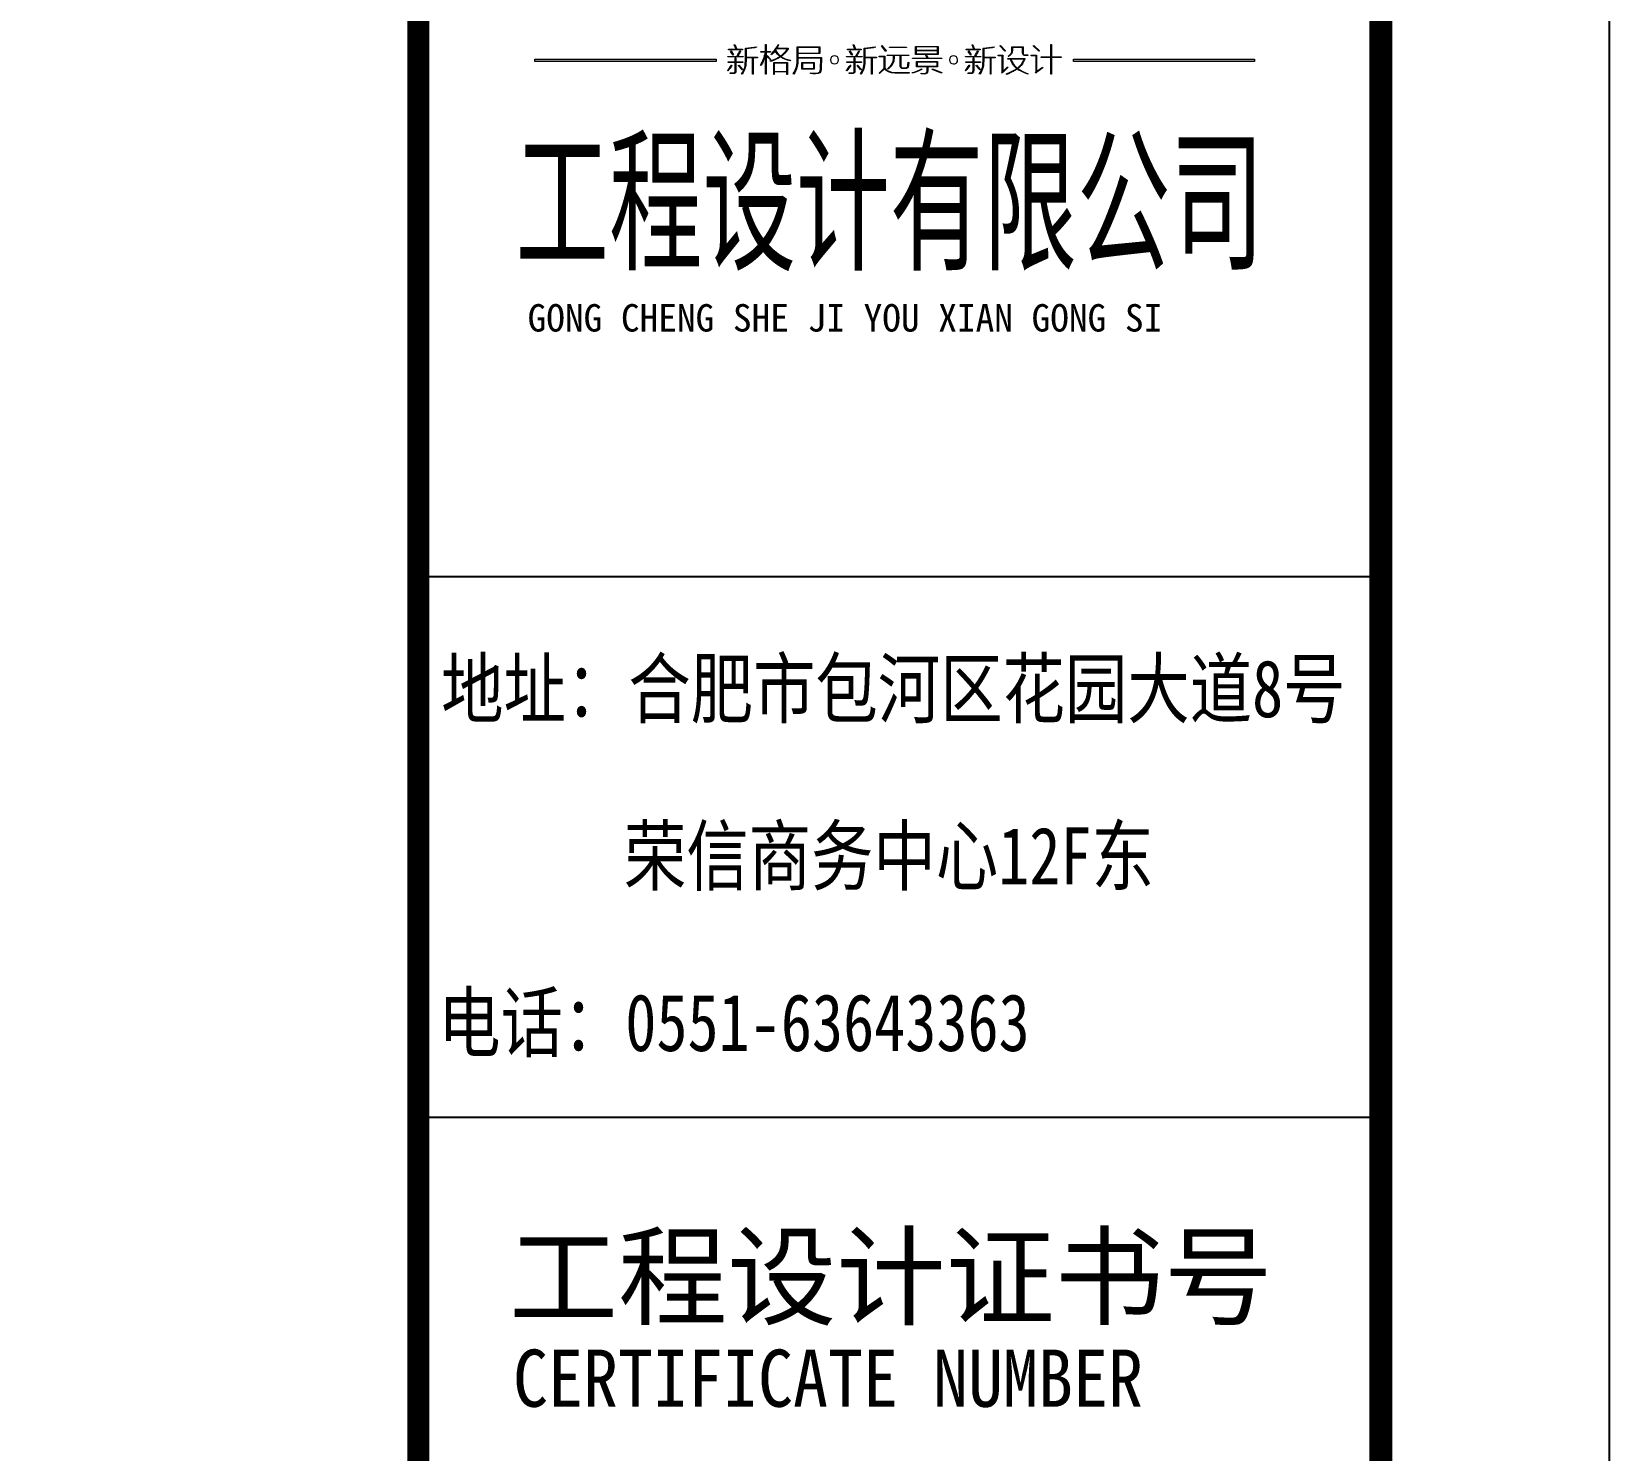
# Model space of a CAD drawing. Extents: x -266287 to 275962, y -324567 to 363765.
# Drawn here: x -162165 to -158715, y 155141 to 158244 of the extents above; entities that cross this region are included whole.
import ezdxf

# ---------------------------------------------------------------- set-up
doc = ezdxf.new("R2010")
doc.units = 0
doc.header["$LTSCALE"] = 1000
doc.layers.get('0').update_dxf_attribs({"linetype": 'CONTINUOUS'})
for name, color, linetype in [('0-TK', 4, 'CONTINUOUS'), ('PUB_TITLE', 4, 'CONTINUOUS'), ('图层 1', 7, 'CONTINUOUS')]:
    doc.layers.add(name, color=color, linetype=linetype)
doc.styles.add('-黑体', font='simhei.ttf', dxfattribs={"width": 0.8})

msp = doc.modelspace()

# ---------------------------------------------------------------- hatches: boundary and pattern name
for points in [[(-161064.7986, 158183.2584), (-160668.60401, 158183.2584), (-160668.60401, 158177.90128), (-161064.7986, 158177.90128)], [(-159887.2908, 158183.2584), (-159491.01008, 158183.2584), (-159491.01008, 158177.90128), (-159887.2908, 158177.90128)]]:
    msp.add_hatch(color=256).paths.add_polyline_path(points)

# ---------------------------------------------------------------- linework, layer by layer
at = {"lineweight": 9}
for p, q in [((-160641.4222, 158203.9462), (-160641.4222, 158205.35008)), ((-160641.4222, 158205.35008), (-160624.88574, 158205.35008)), ((-160611.14843, 158203.9462), (-160641.4222, 158203.9462)), ((-160636.94358, 158200.31162), (-160635.81531, 158201.14706)), ((-160631.61229, 158191.61276), (-160636.94358, 158200.31162)), ((-160635.81531, 158201.14706), (-160630.49264, 158192.45681)), ((-160628.81315, 158214.60877), (-160627.68488, 158215.15999)), ((-160624.88574, 158205.35008), (-160628.81315, 158214.60877)), ((-160627.68488, 158215.15999), (-160623.48187, 158205.35008)), ((-160623.48187, 158205.35008), (-160611.14843, 158205.35008)), ((-160611.14843, 158205.35008), (-160611.14843, 158203.9462)), ((-160443.20002, 158208.44205), (-160489.73465, 158208.44205)), ((-160489.73465, 158208.44205), (-160489.73465, 158196.65982)), ((-160489.73465, 158196.65982), (-160443.20002, 158196.65982)), ((-160443.20002, 158196.65982), (-160443.20002, 158208.44205)), ((-160381.5242, 158203.9462), (-160381.5242, 158205.35008)), ((-160381.5242, 158205.35008), (-160364.98774, 158205.35008)), ((-160351.25042, 158203.9462), (-160381.5242, 158203.9462)), ((-160377.04558, 158200.31162), (-160375.91731, 158201.14706)), ((-160371.71429, 158191.61276), (-160377.04558, 158200.31162)), ((-160375.91731, 158201.14706), (-160370.59463, 158192.45681)), ((-160368.91515, 158214.60877), (-160367.78688, 158215.15999)), ((-160364.98774, 158205.35008), (-160368.91515, 158214.60877)), ((-160367.78688, 158215.15999), (-160363.58386, 158205.35008)), ((-160363.58386, 158205.35008), (-160351.25042, 158205.35008)), ((-160351.25042, 158205.35008), (-160351.25042, 158203.9462)), ((-160307.2221, 158212.36085), (-160306.10245, 158213.19628)), ((-160297.69641, 158200.31162), (-160307.2221, 158212.36085)), ((-160306.10245, 158213.19628), (-160296.56814, 158201.14706)), ((-160296.56814, 158201.14706), (-160297.69641, 158200.31162)), ((-160289.28177, 158209.56171), (-160252.55705, 158209.56171)), ((-160289.28177, 158208.44205), (-160289.28177, 158209.56171)), ((-160252.55705, 158208.44205), (-160289.28177, 158208.44205)), ((-160252.55705, 158209.56171), (-160252.55705, 158208.44205)), ((-160232.36018, 158211.24119), (-160182.73358, 158211.24119)), ((-160232.36018, 158193.30085), (-160232.36018, 158211.24119)), ((-160184.13745, 158209.83731), (-160230.96491, 158209.83731)), ((-160230.96491, 158209.83731), (-160230.96491, 158203.11076)), ((-160230.96491, 158203.11076), (-160184.13745, 158203.11076)), ((-160184.13745, 158201.70689), (-160230.96491, 158201.70689)), ((-160230.96491, 158201.70689), (-160230.96491, 158194.69612)), ((-160230.96491, 158194.69612), (-160184.13745, 158194.69612)), ((-160184.13745, 158203.11076), (-160184.13745, 158209.83731)), ((-160184.13745, 158194.69612), (-160184.13745, 158201.70689)), ((-160182.73358, 158211.24119), (-160182.73358, 158193.30085)), ((-160121.6262, 158203.9462), (-160121.6262, 158205.35008)), ((-160121.6262, 158205.35008), (-160105.08974, 158205.35008)), ((-160091.35242, 158203.9462), (-160121.6262, 158203.9462)), ((-160117.14757, 158200.31162), (-160116.0193, 158201.14706)), ((-160111.81629, 158191.61276), (-160117.14757, 158200.31162)), ((-160116.0193, 158201.14706), (-160110.69663, 158192.45681)), ((-160109.01715, 158214.60877), (-160107.88888, 158215.15999)), ((-160105.08974, 158205.35008), (-160109.01715, 158214.60877)), ((-160107.88888, 158215.15999), (-160103.68586, 158205.35008)), ((-160103.68586, 158205.35008), (-160091.35242, 158205.35008)), ((-160091.35242, 158205.35008), (-160091.35242, 158203.9462)), ((-160047.89254, 158212.36085), (-160047.04849, 158213.19628)), ((-160037.23858, 158200.58723), (-160047.89254, 158212.36085)), ((-160047.04849, 158213.19628), (-160036.11031, 158201.43128)), ((-160036.11031, 158201.43128), (-160037.23858, 158200.58723)), ((-159974.98571, 158212.36085), (-159974.15027, 158213.19628)), ((-159962.93649, 158200.58723), (-159974.98571, 158212.36085)), ((-159974.15027, 158213.19628), (-159961.80822, 158201.43128)), ((-159961.80822, 158201.43128), (-159962.93649, 158200.58723)), ((-159936.5815, 158215.15999), (-159935.17763, 158215.15999)), ((-159936.5815, 158187.96957), (-159936.5815, 158215.15999)), ((-159935.17763, 158215.15999), (-159935.17763, 158187.96957)), ((-160630.49264, 158192.45681), (-160631.61229, 158191.61276)), ((-160620.11429, 158169.46079), (-160618.99463, 158170.30484)), ((-160611.70825, 158159.65088), (-160620.11429, 158169.46079)), ((-160618.99463, 158170.30484), (-160610.86421, 158160.77054)), ((-160610.86421, 158160.77054), (-160611.70825, 158159.65088)), ((-160558.15424, 158189.93327), (-160557.03459, 158191.05293)), ((-160550.02382, 158181.79424), (-160558.15424, 158189.93327)), ((-160557.03459, 158191.05293), (-160549.17977, 158182.63828)), ((-160549.17977, 158182.63828), (-160550.02382, 158181.79424)), ((-160542.72883, 158175.62751), (-160512.73066, 158175.62751)), ((-160542.72883, 158149.84098), (-160542.72883, 158175.62751)), ((-160541.33357, 158174.23225), (-160541.33357, 158156.56752)), ((-160514.13454, 158174.23225), (-160541.33357, 158174.23225)), ((-160514.13454, 158156.56752), (-160514.13454, 158174.23225)), ((-160512.73066, 158175.62751), (-160512.73066, 158149.84098)), ((-160481.0444, 158176.19596), (-160453.85398, 158176.19596)), ((-160481.0444, 158161.61459), (-160481.0444, 158176.19596)), ((-160453.85398, 158161.61459), (-160481.0444, 158161.61459)), ((-160454.97364, 158174.79208), (-160479.64052, 158174.79208)), ((-160479.64052, 158174.79208), (-160479.64052, 158163.01847)), ((-160479.64052, 158163.01847), (-160454.97364, 158163.01847)), ((-160454.97364, 158163.01847), (-160454.97364, 158174.79208)), ((-160453.85398, 158176.19596), (-160453.85398, 158161.61459)), ((-160370.59463, 158192.45681), (-160371.71429, 158191.61276)), ((-160360.21628, 158169.46079), (-160359.09663, 158170.30484)), ((-160351.81025, 158159.65088), (-160360.21628, 158169.46079)), ((-160359.09663, 158170.30484), (-160350.9662, 158160.77054)), ((-160350.9662, 158160.77054), (-160351.81025, 158159.65088)), ((-160239.09534, 158184.32638), (-160239.09534, 158185.72164)), ((-160239.09534, 158185.72164), (-160206.84925, 158185.72164)), ((-160175.16298, 158184.32638), (-160239.09534, 158184.32638)), ((-160182.73358, 158193.30085), (-160232.36018, 158193.30085)), ((-160185.25711, 158176.75578), (-160229.27682, 158176.75578)), ((-160229.27682, 158176.75578), (-160229.27682, 158167.78131)), ((-160229.27682, 158167.78131), (-160185.25711, 158167.78131)), ((-160209.657, 158191.61276), (-160208.52873, 158192.17259)), ((-160206.84925, 158185.72164), (-160209.657, 158191.61276)), ((-160208.52873, 158192.17259), (-160205.16976, 158185.72164)), ((-160205.16976, 158185.72164), (-160175.16298, 158185.72164)), ((-160195.91107, 158160.77054), (-160195.35124, 158161.89881)), ((-160175.73142, 158152.92434), (-160195.91107, 158160.77054)), ((-160195.35124, 158161.89881), (-160175.16298, 158154.04399)), ((-160185.25711, 158167.78131), (-160185.25711, 158176.75578)), ((-160175.16298, 158185.72164), (-160175.16298, 158184.32638)), ((-160110.69663, 158192.45681), (-160111.81629, 158191.61276)), ((-160100.31828, 158169.46079), (-160099.19862, 158170.30484)), ((-160091.91225, 158159.65088), (-160100.31828, 158169.46079)), ((-160099.19862, 158170.30484), (-160091.0682, 158160.77054)), ((-160091.0682, 158160.77054), (-160091.91225, 158159.65088)), ((-159958.16503, 158186.56569), (-159958.16503, 158187.96957)), ((-159958.16503, 158187.96957), (-159936.5815, 158187.96957)), ((-159936.5815, 158186.56569), (-159958.16503, 158186.56569)), ((-159936.5815, 158150.11658), (-159936.5815, 158186.56569)), ((-159935.17763, 158187.96957), (-159914.42954, 158187.96957)), ((-159914.42954, 158186.56569), (-159935.17763, 158186.56569)), ((-159935.17763, 158186.56569), (-159935.17763, 158150.11658)), ((-159914.42954, 158187.96957), (-159914.42954, 158186.56569)), ((-160541.33357, 158149.84098), (-160542.72883, 158149.84098)), ((-160541.33357, 158156.56752), (-160514.13454, 158156.56752)), ((-160514.13454, 158155.43926), (-160541.33357, 158155.43926)), ((-160541.33357, 158155.43926), (-160541.33357, 158149.84098)), ((-160514.13454, 158149.84098), (-160514.13454, 158155.43926)), ((-160512.73066, 158149.84098), (-160514.13454, 158149.84098)), ((-160175.16298, 158154.04399), (-160175.73142, 158152.92434)), ((-159935.17763, 158150.11658), (-159936.5815, 158150.11658))]:
    msp.add_line(p, q, dxfattribs=at)
at = {"lineweight": 0}
for p, q in [((-161064.7986, 158183.2584), (-160668.60401, 158183.2584)), ((-160668.60401, 158177.90128), (-161064.7986, 158177.90128)), ((-160668.60401, 158183.2584), (-160668.60401, 158177.90128)), ((-159887.2908, 158183.2584), (-159491.01008, 158183.2584)), ((-159887.2908, 158177.90128), (-159887.2908, 158183.2584)), ((-159491.01008, 158177.90128), (-159887.2908, 158177.90128))]:
    msp.add_line(p, q, dxfattribs=at)
at = {"lineweight": 9}
for points in [[(-160623.19765, 158189.37345), (-160622.63782, 158190.4931), (-160621.51816, 158192.45681), (-160619.83868, 158195.26456)], [(-160615.35144, 158200.58723), (-160616.29023, 158198.70965), (-160618.25394, 158195.16121), (-160621.24256, 158189.93327)], [(-160619.83868, 158195.26456), (-160618.1592, 158198.24457), (-160617.03093, 158200.20827), (-160616.4711, 158201.14706)], [(-160616.4711, 158201.14706), (-160616.4711, 158201.14706), (-160615.35144, 158200.58723), (-160615.35144, 158200.58723)], [(-160604.41326, 158207.598), (-160595.81775, 158207.96835), (-160587.87681, 158208.89852), (-160580.58182, 158210.39714)], [(-160604.41326, 158186.00587), (-160604.41326, 158186.00587), (-160604.41326, 158207.598), (-160604.41326, 158207.598)], [(-160580.30621, 158209.27749), (-160586.10258, 158207.77887), (-160593.67318, 158206.84008), (-160603.018, 158206.47835)], [(-160603.018, 158206.47835), (-160603.018, 158206.47835), (-160603.018, 158187.40974), (-160603.018, 158187.40974)], [(-160580.58182, 158210.39714), (-160580.58182, 158210.39714), (-160580.30621, 158209.27749), (-160580.30621, 158209.27749)], [(-160571.89156, 158169.74501), (-160566.66363, 158178.71088), (-160562.91709, 158188.25379), (-160560.67778, 158198.34792)], [(-160570.77191, 158199.74318), (-160570.77191, 158199.74318), (-160560.39356, 158199.74318), (-160560.39356, 158199.74318)], [(-160570.77191, 158198.34792), (-160570.77191, 158198.34792), (-160570.77191, 158199.74318), (-160570.77191, 158199.74318)], [(-160560.67778, 158198.34792), (-160560.67778, 158198.34792), (-160570.77191, 158198.34792), (-160570.77191, 158198.34792)], [(-160560.39356, 158199.74318), (-160560.39356, 158199.74318), (-160560.39356, 158215.15999), (-160560.39356, 158215.15999)], [(-160560.39356, 158215.15999), (-160560.39356, 158215.15999), (-160558.98968, 158215.15999), (-160558.98968, 158215.15999)], [(-160558.98968, 158215.15999), (-160558.98968, 158215.15999), (-160558.98968, 158199.74318), (-160558.98968, 158199.74318)], [(-160558.98968, 158199.74318), (-160558.98968, 158199.74318), (-160549.46399, 158199.74318), (-160549.46399, 158199.74318)], [(-160549.46399, 158198.34792), (-160549.46399, 158198.34792), (-160558.98968, 158198.34792), (-160558.98968, 158198.34792)], [(-160558.98968, 158198.34792), (-160558.98968, 158198.34792), (-160558.98968, 158150.11658), (-160558.98968, 158150.11658)], [(-160549.46399, 158199.74318), (-160549.46399, 158199.74318), (-160549.46399, 158198.34792), (-160549.46399, 158198.34792)], [(-160548.33572, 158193.85207), (-160541.60917, 158200.58723), (-160536.56211, 158207.68413), (-160533.20314, 158215.15999)], [(-160539.64547, 158201.43128), (-160542.08287, 158198.24457), (-160544.60641, 158195.35069), (-160547.21607, 158192.73241)], [(-160528.7159, 158189.08923), (-160532.6347, 158191.88837), (-160536.2865, 158196.00525), (-160539.64547, 158201.43128)], [(-160537.68177, 158204.23042), (-160538.24159, 158203.67059), (-160538.62055, 158203.2055), (-160538.81003, 158202.82654)], [(-160538.81003, 158202.82654), (-160535.82141, 158197.59), (-160532.07487, 158193.30085), (-160527.58764, 158189.93327)], [(-160536.84633, 158205.6343), (-160537.03581, 158205.44482), (-160537.31142, 158204.97973), (-160537.68177, 158204.23042)], [(-160513.01488, 158205.6343), (-160513.01488, 158205.6343), (-160536.84633, 158205.6343), (-160536.84633, 158205.6343)], [(-160532.07487, 158214.60877), (-160533.01366, 158211.9905), (-160534.3228, 158209.45835), (-160536.00228, 158207.02956)], [(-160536.00228, 158207.02956), (-160536.00228, 158207.02956), (-160511.32678, 158207.02956), (-160511.32678, 158207.02956)], [(-160533.20314, 158215.15999), (-160533.20314, 158215.15999), (-160532.07487, 158214.60877), (-160532.07487, 158214.60877)], [(-160527.58764, 158189.93327), (-160522.17022, 158193.85207), (-160517.31264, 158199.08862), (-160513.01488, 158205.6343)], [(-160511.32678, 158205.6343), (-160515.44367, 158198.52879), (-160520.49074, 158193.01663), (-160526.46798, 158189.08923)], [(-160511.32678, 158207.02956), (-160511.32678, 158207.02956), (-160511.32678, 158205.6343), (-160511.32678, 158205.6343)], [(-160491.13853, 158209.83731), (-160491.13853, 158209.83731), (-160441.79614, 158209.83731), (-160441.79614, 158209.83731)], [(-160491.13853, 158190.21749), (-160491.13853, 158190.21749), (-160491.13853, 158209.83731), (-160491.13853, 158209.83731)], [(-160441.79614, 158195.26456), (-160441.79614, 158195.26456), (-160489.73465, 158195.26456), (-160489.73465, 158195.26456)], [(-160489.73465, 158195.26456), (-160489.73465, 158195.26456), (-160489.73465, 158190.21749), (-160489.73465, 158190.21749)], [(-160441.79614, 158209.83731), (-160441.79614, 158209.83731), (-160441.79614, 158195.26456), (-160441.79614, 158195.26456)], [(-160363.29964, 158189.37345), (-160362.73982, 158190.4931), (-160361.62016, 158192.45681), (-160359.94068, 158195.26456)], [(-160355.45344, 158200.58723), (-160356.39223, 158198.70965), (-160358.35593, 158195.16121), (-160361.34455, 158189.93327)], [(-160359.94068, 158195.26456), (-160358.26119, 158198.24457), (-160357.13292, 158200.20827), (-160356.5731, 158201.14706)], [(-160356.5731, 158201.14706), (-160356.5731, 158201.14706), (-160355.45344, 158200.58723), (-160355.45344, 158200.58723)], [(-160344.51526, 158207.598), (-160335.91975, 158207.96835), (-160327.9788, 158208.89852), (-160320.68381, 158210.39714)], [(-160344.51526, 158186.00587), (-160344.51526, 158186.00587), (-160344.51526, 158207.598), (-160344.51526, 158207.598)], [(-160320.40821, 158209.27749), (-160326.20458, 158207.77887), (-160333.77518, 158206.84008), (-160343.12, 158206.47835)], [(-160343.12, 158206.47835), (-160343.12, 158206.47835), (-160343.12, 158187.40974), (-160343.12, 158187.40974)], [(-160320.68381, 158210.39714), (-160320.68381, 158210.39714), (-160320.40821, 158209.27749), (-160320.40821, 158209.27749)], [(-160103.40164, 158189.37345), (-160102.84181, 158190.4931), (-160101.72216, 158192.45681), (-160100.04267, 158195.26456)], [(-160095.55544, 158200.58723), (-160096.49422, 158198.70965), (-160098.45793, 158195.16121), (-160101.44655, 158189.93327)], [(-160100.04267, 158195.26456), (-160098.36319, 158198.24457), (-160097.23492, 158200.20827), (-160096.67509, 158201.14706)], [(-160096.67509, 158201.14706), (-160096.67509, 158201.14706), (-160095.55544, 158200.58723), (-160095.55544, 158200.58723)], [(-160084.61726, 158207.598), (-160076.02174, 158207.96835), (-160068.0808, 158208.89852), (-160060.78581, 158210.39714)], [(-160084.61726, 158186.00587), (-160084.61726, 158186.00587), (-160084.61726, 158207.598), (-160084.61726, 158207.598)], [(-160060.5102, 158209.27749), (-160066.30658, 158207.77887), (-160073.87717, 158206.84008), (-160083.22199, 158206.47835)], [(-160083.22199, 158206.47835), (-160083.22199, 158206.47835), (-160083.22199, 158187.40974), (-160083.22199, 158187.40974)], [(-160060.78581, 158210.39714), (-160060.78581, 158210.39714), (-160060.5102, 158209.27749), (-160060.5102, 158209.27749)], [(-160030.22781, 158189.93327), (-160024.24196, 158193.30085), (-160021.44282, 158197.59), (-160021.81317, 158202.82654)], [(-160020.40929, 158202.82654), (-160020.22842, 158197.03878), (-160023.21704, 158192.35345), (-160029.38376, 158188.80501)], [(-160021.81317, 158210.39714), (-160021.81317, 158210.39714), (-159997.13767, 158210.39714), (-159997.13767, 158210.39714)], [(-160021.81317, 158202.82654), (-160021.81317, 158202.82654), (-160021.81317, 158210.39714), (-160021.81317, 158210.39714)], [(-159998.54155, 158208.99326), (-159998.54155, 158208.99326), (-160020.40929, 158208.99326), (-160020.40929, 158208.99326)], [(-160020.40929, 158208.99326), (-160020.40929, 158208.99326), (-160020.40929, 158202.82654), (-160020.40929, 158202.82654)], [(-159991.815, 158191.33715), (-159996.49172, 158191.14767), (-159998.73103, 158193.01663), (-159998.54155, 158196.93543)], [(-159998.54155, 158196.93543), (-159998.54155, 158196.93543), (-159998.54155, 158208.99326), (-159998.54155, 158208.99326)], [(-159997.13767, 158196.93543), (-159997.51663, 158193.94681), (-159995.74241, 158192.54293), (-159991.815, 158192.73241)], [(-159997.13767, 158210.39714), (-159997.13767, 158210.39714), (-159997.13767, 158196.93543), (-159997.13767, 158196.93543)], [(-160643.94574, 158158.53123), (-160640.96573, 158161.51985), (-160637.96849, 158165.44726), (-160634.97987, 158170.30484)], [(-160643.1103, 158189.37345), (-160643.1103, 158189.37345), (-160623.19765, 158189.37345), (-160623.19765, 158189.37345)], [(-160643.1103, 158188.25379), (-160643.1103, 158188.25379), (-160643.1103, 158189.37345), (-160643.1103, 158189.37345)], [(-160609.46033, 158188.25379), (-160609.46033, 158188.25379), (-160643.1103, 158188.25379), (-160643.1103, 158188.25379)], [(-160633.86022, 158169.74501), (-160636.65936, 158165.0683), (-160639.64798, 158161.05476), (-160642.82608, 158157.68718)], [(-160642.55047, 158177.04), (-160642.55047, 158177.04), (-160626.56523, 158177.04), (-160626.56523, 158177.04)], [(-160642.55047, 158175.62751), (-160642.55047, 158175.62751), (-160642.55047, 158177.04), (-160642.55047, 158177.04)], [(-160626.56523, 158175.62751), (-160626.56523, 158175.62751), (-160642.55047, 158175.62751), (-160642.55047, 158175.62751)], [(-160634.97987, 158170.30484), (-160634.97987, 158170.30484), (-160633.86022, 158169.74501), (-160633.86022, 158169.74501)], [(-160626.56523, 158177.04), (-160626.56523, 158177.04), (-160626.56523, 158186.00587), (-160626.56523, 158186.00587)], [(-160626.56523, 158186.00587), (-160626.56523, 158186.00587), (-160625.16135, 158186.00587), (-160625.16135, 158186.00587)], [(-160626.56523, 158158.81545), (-160626.56523, 158158.81545), (-160626.56523, 158175.62751), (-160626.56523, 158175.62751)], [(-160625.16135, 158186.00587), (-160625.16135, 158186.00587), (-160625.16135, 158177.04), (-160625.16135, 158177.04)], [(-160625.16135, 158177.04), (-160625.16135, 158177.04), (-160610.30438, 158177.04), (-160610.30438, 158177.04)], [(-160610.30438, 158175.62751), (-160610.30438, 158175.62751), (-160625.16135, 158175.62751), (-160625.16135, 158175.62751)], [(-160625.16135, 158175.62751), (-160625.16135, 158175.62751), (-160625.16135, 158158.81545), (-160625.16135, 158158.81545)], [(-160621.24256, 158189.93327), (-160621.42342, 158189.74379), (-160621.51816, 158189.55431), (-160621.51816, 158189.37345)], [(-160621.51816, 158189.37345), (-160621.51816, 158189.37345), (-160609.46033, 158189.37345), (-160609.46033, 158189.37345)], [(-160612.82791, 158150.96063), (-160609.27946, 158156.0077), (-160607.04015, 158160.77054), (-160606.10136, 158165.25778)], [(-160604.69748, 158165.25778), (-160605.63627, 158160.77054), (-160607.97033, 158155.81822), (-160611.70825, 158150.39219)], [(-160610.30438, 158177.04), (-160610.30438, 158177.04), (-160610.30438, 158175.62751), (-160610.30438, 158175.62751)], [(-160609.46033, 158189.37345), (-160609.46033, 158189.37345), (-160609.46033, 158188.25379), (-160609.46033, 158188.25379)], [(-160606.10136, 158165.25778), (-160604.98171, 158169.55553), (-160604.41326, 158176.47156), (-160604.41326, 158186.00587)], [(-160603.018, 158186.00587), (-160603.018, 158176.66104), (-160603.57783, 158169.74501), (-160604.69748, 158165.25778)], [(-160603.018, 158187.40974), (-160603.018, 158187.40974), (-160578.05828, 158187.40974), (-160578.05828, 158187.40974)], [(-160588.71224, 158186.00587), (-160588.71224, 158186.00587), (-160603.018, 158186.00587), (-160603.018, 158186.00587)], [(-160588.71224, 158150.39219), (-160588.71224, 158150.39219), (-160588.71224, 158186.00587), (-160588.71224, 158186.00587)], [(-160578.05828, 158186.00587), (-160578.05828, 158186.00587), (-160587.31698, 158186.00587), (-160587.31698, 158186.00587)], [(-160587.31698, 158186.00587), (-160587.31698, 158186.00587), (-160587.31698, 158150.39219), (-160587.31698, 158150.39219)], [(-160578.05828, 158187.40974), (-160578.05828, 158187.40974), (-160578.05828, 158186.00587), (-160578.05828, 158186.00587)], [(-160570.77191, 158168.90958), (-160570.77191, 158168.90958), (-160571.89156, 158169.74501), (-160571.89156, 158169.74501)], [(-160560.39356, 158193.57646), (-160562.64148, 158184.79147), (-160566.09519, 158176.5663), (-160570.77191, 158168.90958)], [(-160560.39356, 158150.11658), (-160560.39356, 158150.11658), (-160560.39356, 158193.57646), (-160560.39356, 158193.57646)], [(-160550.29943, 158179.83914), (-160541.14409, 158182.4488), (-160533.94384, 158185.53216), (-160528.7159, 158189.08923)], [(-160549.7396, 158178.43527), (-160549.7396, 158178.43527), (-160550.29943, 158179.83914), (-160550.29943, 158179.83914)], [(-160527.58764, 158188.25379), (-160533.38401, 158184.50725), (-160540.76513, 158181.24302), (-160549.7396, 158178.43527)], [(-160547.21607, 158192.73241), (-160547.21607, 158192.73241), (-160548.33572, 158193.85207), (-160548.33572, 158193.85207)], [(-160506.56394, 158179.55492), (-160514.97859, 158181.42389), (-160521.98074, 158184.32638), (-160527.58764, 158188.25379)], [(-160526.46798, 158189.08923), (-160521.05057, 158185.34268), (-160514.32402, 158182.63828), (-160506.27972, 158180.9588)], [(-160506.27972, 158180.9588), (-160506.27972, 158180.9588), (-160506.56394, 158179.55492), (-160506.56394, 158179.55492)], [(-160500.38861, 158150.96063), (-160496.46981, 158156.38666), (-160493.94628, 158161.61459), (-160492.82662, 158166.66165)], [(-160489.73465, 158185.17043), (-160489.3643, 158170.2101), (-160492.44766, 158158.62597), (-160498.99334, 158150.39219)], [(-160492.82662, 158166.66165), (-160491.69835, 158171.32976), (-160491.13853, 158179.17596), (-160491.13853, 158190.21749)], [(-160489.73465, 158190.21749), (-160489.73465, 158190.21749), (-160489.73465, 158186.56569), (-160489.73465, 158186.56569)], [(-160489.73465, 158186.56569), (-160489.73465, 158186.56569), (-160438.42856, 158186.56569), (-160438.42856, 158186.56569)], [(-160439.83244, 158185.17043), (-160439.83244, 158185.17043), (-160489.73465, 158185.17043), (-160489.73465, 158185.17043)], [(-160438.98839, 158162.17442), (-160438.61804, 158154.3196), (-160442.73493, 158150.68502), (-160451.33045, 158151.23624)], [(-160451.33045, 158152.64012), (-160443.66511, 158152.08029), (-160440.02192, 158155.267), (-160440.39227, 158162.17442)], [(-160440.39227, 158162.17442), (-160440.39227, 158162.17442), (-160439.83244, 158185.17043), (-160439.83244, 158185.17043)], [(-160438.42856, 158186.56569), (-160438.42856, 158186.56569), (-160438.98839, 158162.17442), (-160438.98839, 158162.17442)], [(-160384.04773, 158158.53123), (-160381.06772, 158161.51985), (-160378.07049, 158165.44726), (-160375.08187, 158170.30484)], [(-160383.2123, 158189.37345), (-160383.2123, 158189.37345), (-160363.29964, 158189.37345), (-160363.29964, 158189.37345)], [(-160383.2123, 158188.25379), (-160383.2123, 158188.25379), (-160383.2123, 158189.37345), (-160383.2123, 158189.37345)], [(-160349.56233, 158188.25379), (-160349.56233, 158188.25379), (-160383.2123, 158188.25379), (-160383.2123, 158188.25379)], [(-160373.96221, 158169.74501), (-160376.76135, 158165.0683), (-160379.74998, 158161.05476), (-160382.92808, 158157.68718)], [(-160382.65247, 158177.04), (-160382.65247, 158177.04), (-160366.66723, 158177.04), (-160366.66723, 158177.04)], [(-160382.65247, 158175.62751), (-160382.65247, 158175.62751), (-160382.65247, 158177.04), (-160382.65247, 158177.04)], [(-160366.66723, 158175.62751), (-160366.66723, 158175.62751), (-160382.65247, 158175.62751), (-160382.65247, 158175.62751)], [(-160375.08187, 158170.30484), (-160375.08187, 158170.30484), (-160373.96221, 158169.74501), (-160373.96221, 158169.74501)], [(-160366.66723, 158177.04), (-160366.66723, 158177.04), (-160366.66723, 158186.00587), (-160366.66723, 158186.00587)], [(-160366.66723, 158186.00587), (-160366.66723, 158186.00587), (-160365.26335, 158186.00587), (-160365.26335, 158186.00587)], [(-160366.66723, 158158.81545), (-160366.66723, 158158.81545), (-160366.66723, 158175.62751), (-160366.66723, 158175.62751)], [(-160365.26335, 158186.00587), (-160365.26335, 158186.00587), (-160365.26335, 158177.04), (-160365.26335, 158177.04)], [(-160365.26335, 158177.04), (-160365.26335, 158177.04), (-160350.40637, 158177.04), (-160350.40637, 158177.04)], [(-160350.40637, 158175.62751), (-160350.40637, 158175.62751), (-160365.26335, 158175.62751), (-160365.26335, 158175.62751)], [(-160365.26335, 158175.62751), (-160365.26335, 158175.62751), (-160365.26335, 158158.81545), (-160365.26335, 158158.81545)], [(-160361.34455, 158189.93327), (-160361.52542, 158189.74379), (-160361.62016, 158189.55431), (-160361.62016, 158189.37345)], [(-160361.62016, 158189.37345), (-160361.62016, 158189.37345), (-160349.56233, 158189.37345), (-160349.56233, 158189.37345)], [(-160352.92991, 158150.96063), (-160349.38146, 158156.0077), (-160347.14215, 158160.77054), (-160346.20336, 158165.25778)], [(-160344.79948, 158165.25778), (-160345.73827, 158160.77054), (-160348.07232, 158155.81822), (-160351.81025, 158150.39219)], [(-160350.40637, 158177.04), (-160350.40637, 158177.04), (-160350.40637, 158175.62751), (-160350.40637, 158175.62751)], [(-160349.56233, 158189.37345), (-160349.56233, 158189.37345), (-160349.56233, 158188.25379), (-160349.56233, 158188.25379)], [(-160346.20336, 158165.25778), (-160345.0837, 158169.55553), (-160344.51526, 158176.47156), (-160344.51526, 158186.00587)], [(-160343.12, 158186.00587), (-160343.12, 158176.66104), (-160343.67983, 158169.74501), (-160344.79948, 158165.25778)], [(-160343.12, 158187.40974), (-160343.12, 158187.40974), (-160318.16028, 158187.40974), (-160318.16028, 158187.40974)], [(-160328.81424, 158186.00587), (-160328.81424, 158186.00587), (-160343.12, 158186.00587), (-160343.12, 158186.00587)], [(-160328.81424, 158150.39219), (-160328.81424, 158150.39219), (-160328.81424, 158186.00587), (-160328.81424, 158186.00587)], [(-160318.16028, 158186.00587), (-160318.16028, 158186.00587), (-160327.41897, 158186.00587), (-160327.41897, 158186.00587)], [(-160327.41897, 158186.00587), (-160327.41897, 158186.00587), (-160327.41897, 158150.39219), (-160327.41897, 158150.39219)], [(-160318.16028, 158187.40974), (-160318.16028, 158187.40974), (-160318.16028, 158186.00587), (-160318.16028, 158186.00587)], [(-160312.26917, 158152.92434), (-160312.26917, 158152.92434), (-160301.3396, 158163.56968), (-160301.3396, 158163.56968)], [(-160311.99356, 158189.64905), (-160311.99356, 158189.64905), (-160299.93573, 158189.64905), (-160299.93573, 158189.64905)], [(-160311.99356, 158188.25379), (-160311.99356, 158188.25379), (-160311.99356, 158189.64905), (-160311.99356, 158189.64905)], [(-160301.3396, 158188.25379), (-160301.3396, 158188.25379), (-160311.99356, 158188.25379), (-160311.99356, 158188.25379)], [(-160300.49555, 158162.17442), (-160300.49555, 158162.17442), (-160311.14951, 158152.08029), (-160311.14951, 158152.08029)], [(-160301.3396, 158163.56968), (-160301.3396, 158163.56968), (-160301.3396, 158188.25379), (-160301.3396, 158188.25379)], [(-160277.50815, 158152.92434), (-160288.35159, 158152.92434), (-160296.00832, 158156.0077), (-160300.49555, 158162.17442)], [(-160299.93573, 158189.64905), (-160299.93573, 158189.64905), (-160299.93573, 158163.56968), (-160299.93573, 158163.56968)], [(-160299.93573, 158163.56968), (-160295.82745, 158157.40296), (-160288.35159, 158154.3196), (-160277.50815, 158154.3196)], [(-160294.88866, 158191.05293), (-160294.88866, 158191.05293), (-160294.88866, 158192.17259), (-160294.88866, 158192.17259)], [(-160294.88866, 158192.17259), (-160294.88866, 158192.17259), (-160247.50999, 158192.17259), (-160247.50999, 158192.17259)], [(-160280.59151, 158191.05293), (-160280.59151, 158191.05293), (-160294.88866, 158191.05293), (-160294.88866, 158191.05293)], [(-160293.769, 158162.17442), (-160285.17349, 158168.7201), (-160280.78099, 158176.47156), (-160280.59151, 158185.44604)], [(-160293.20918, 158161.05476), (-160293.20918, 158161.05476), (-160293.769, 158162.17442), (-160293.769, 158162.17442)], [(-160279.47186, 158185.44604), (-160279.28238, 158175.91174), (-160283.86436, 158167.78131), (-160293.20918, 158161.05476)], [(-160280.59151, 158185.44604), (-160280.59151, 158185.44604), (-160280.59151, 158191.05293), (-160280.59151, 158191.05293)], [(-160279.18764, 158191.05293), (-160279.18764, 158191.05293), (-160279.47186, 158185.44604), (-160279.47186, 158185.44604)], [(-160266.29437, 158191.05293), (-160266.29437, 158191.05293), (-160279.18764, 158191.05293), (-160279.18764, 158191.05293)], [(-160259.2836, 158162.73425), (-160264.14118, 158162.3639), (-160266.48385, 158165.0683), (-160266.29437, 158170.86467)], [(-160266.29437, 158170.86467), (-160266.29437, 158170.86467), (-160266.29437, 158191.05293), (-160266.29437, 158191.05293)], [(-160264.89049, 158170.86467), (-160265.07997, 158165.99847), (-160263.21101, 158163.75916), (-160259.2836, 158164.13812)], [(-160247.50999, 158191.05293), (-160247.50999, 158191.05293), (-160264.89049, 158191.05293), (-160264.89049, 158191.05293)], [(-160264.89049, 158191.05293), (-160264.89049, 158191.05293), (-160264.89049, 158170.86467), (-160264.89049, 158170.86467)], [(-160259.2836, 158164.13812), (-160259.2836, 158164.13812), (-160256.76007, 158164.13812), (-160256.76007, 158164.13812)], [(-160256.76007, 158162.73425), (-160256.76007, 158162.73425), (-160259.2836, 158162.73425), (-160259.2836, 158162.73425)], [(-160256.76007, 158164.13812), (-160251.713, 158163.75916), (-160249.18947, 158165.81761), (-160249.18947, 158170.30484)], [(-160247.78559, 158170.02923), (-160247.97507, 158164.98217), (-160250.96369, 158162.54476), (-160256.76007, 158162.73425)], [(-160249.18947, 158170.30484), (-160249.18947, 158170.30484), (-160248.62964, 158176.47156), (-160248.62964, 158176.47156)], [(-160248.62964, 158176.47156), (-160248.62964, 158176.47156), (-160247.50999, 158176.19596), (-160247.50999, 158176.19596)], [(-160247.50999, 158176.19596), (-160247.50999, 158176.19596), (-160247.78559, 158170.02923), (-160247.78559, 158170.02923)], [(-160247.50999, 158192.17259), (-160247.50999, 158192.17259), (-160247.50999, 158191.05293), (-160247.50999, 158191.05293)], [(-160239.65517, 158153.76838), (-160231.24052, 158156.19718), (-160224.41923, 158158.90158), (-160219.18269, 158161.89881)], [(-160218.62286, 158160.77054), (-160222.92923, 158158.34175), (-160229.83665, 158155.54261), (-160239.37095, 158152.35589)], [(-160230.40509, 158177.87544), (-160230.40509, 158177.87544), (-160184.13745, 158177.87544), (-160184.13745, 158177.87544)], [(-160230.40509, 158166.66165), (-160230.40509, 158166.66165), (-160230.40509, 158177.87544), (-160230.40509, 158177.87544)], [(-160207.13347, 158166.66165), (-160207.13347, 158166.66165), (-160230.40509, 158166.66165), (-160230.40509, 158166.66165)], [(-160219.18269, 158161.89881), (-160219.18269, 158161.89881), (-160218.62286, 158160.77054), (-160218.62286, 158160.77054)], [(-160207.13347, 158158.24701), (-160207.13347, 158158.24701), (-160207.13347, 158166.66165), (-160207.13347, 158166.66165)], [(-160184.13745, 158166.66165), (-160184.13745, 158166.66165), (-160205.72959, 158166.66165), (-160205.72959, 158166.66165)], [(-160205.72959, 158166.66165), (-160205.72959, 158166.66165), (-160205.72959, 158158.24701), (-160205.72959, 158158.24701)], [(-160184.13745, 158177.87544), (-160184.13745, 158177.87544), (-160184.13745, 158166.66165), (-160184.13745, 158166.66165)], [(-160124.14973, 158158.53123), (-160121.16972, 158161.51985), (-160118.17249, 158165.44726), (-160115.18387, 158170.30484)], [(-160123.31429, 158189.37345), (-160123.31429, 158189.37345), (-160103.40164, 158189.37345), (-160103.40164, 158189.37345)], [(-160123.31429, 158188.25379), (-160123.31429, 158188.25379), (-160123.31429, 158189.37345), (-160123.31429, 158189.37345)], [(-160089.66432, 158188.25379), (-160089.66432, 158188.25379), (-160123.31429, 158188.25379), (-160123.31429, 158188.25379)], [(-160114.06421, 158169.74501), (-160116.86335, 158165.0683), (-160119.85197, 158161.05476), (-160123.03007, 158157.68718)], [(-160122.75446, 158177.04), (-160122.75446, 158177.04), (-160106.76922, 158177.04), (-160106.76922, 158177.04)], [(-160122.75446, 158175.62751), (-160122.75446, 158175.62751), (-160122.75446, 158177.04), (-160122.75446, 158177.04)], [(-160106.76922, 158175.62751), (-160106.76922, 158175.62751), (-160122.75446, 158175.62751), (-160122.75446, 158175.62751)], [(-160115.18387, 158170.30484), (-160115.18387, 158170.30484), (-160114.06421, 158169.74501), (-160114.06421, 158169.74501)], [(-160106.76922, 158177.04), (-160106.76922, 158177.04), (-160106.76922, 158186.00587), (-160106.76922, 158186.00587)], [(-160106.76922, 158186.00587), (-160106.76922, 158186.00587), (-160105.36535, 158186.00587), (-160105.36535, 158186.00587)], [(-160106.76922, 158158.81545), (-160106.76922, 158158.81545), (-160106.76922, 158175.62751), (-160106.76922, 158175.62751)], [(-160105.36535, 158186.00587), (-160105.36535, 158186.00587), (-160105.36535, 158177.04), (-160105.36535, 158177.04)], [(-160105.36535, 158177.04), (-160105.36535, 158177.04), (-160090.50837, 158177.04), (-160090.50837, 158177.04)], [(-160090.50837, 158175.62751), (-160090.50837, 158175.62751), (-160105.36535, 158175.62751), (-160105.36535, 158175.62751)], [(-160105.36535, 158175.62751), (-160105.36535, 158175.62751), (-160105.36535, 158158.81545), (-160105.36535, 158158.81545)], [(-160101.44655, 158189.93327), (-160101.62742, 158189.74379), (-160101.72216, 158189.55431), (-160101.72216, 158189.37345)], [(-160101.72216, 158189.37345), (-160101.72216, 158189.37345), (-160089.66432, 158189.37345), (-160089.66432, 158189.37345)], [(-160093.0319, 158150.96063), (-160089.48346, 158156.0077), (-160087.24414, 158160.77054), (-160086.30535, 158165.25778)], [(-160084.90148, 158165.25778), (-160085.84027, 158160.77054), (-160088.17432, 158155.81822), (-160091.91225, 158150.39219)], [(-160090.50837, 158177.04), (-160090.50837, 158177.04), (-160090.50837, 158175.62751), (-160090.50837, 158175.62751)], [(-160089.66432, 158189.37345), (-160089.66432, 158189.37345), (-160089.66432, 158188.25379), (-160089.66432, 158188.25379)], [(-160086.30535, 158165.25778), (-160085.1857, 158169.55553), (-160084.61726, 158176.47156), (-160084.61726, 158186.00587)], [(-160083.22199, 158186.00587), (-160083.22199, 158176.66104), (-160083.78182, 158169.74501), (-160084.90148, 158165.25778)], [(-160083.22199, 158187.40974), (-160083.22199, 158187.40974), (-160058.26228, 158187.40974), (-160058.26228, 158187.40974)], [(-160068.91624, 158186.00587), (-160068.91624, 158186.00587), (-160083.22199, 158186.00587), (-160083.22199, 158186.00587)], [(-160068.91624, 158150.39219), (-160068.91624, 158150.39219), (-160068.91624, 158186.00587), (-160068.91624, 158186.00587)], [(-160058.26228, 158186.00587), (-160058.26228, 158186.00587), (-160067.52097, 158186.00587), (-160067.52097, 158186.00587)], [(-160067.52097, 158186.00587), (-160067.52097, 158186.00587), (-160067.52097, 158150.39219), (-160067.52097, 158150.39219)], [(-160058.26228, 158187.40974), (-160058.26228, 158187.40974), (-160058.26228, 158186.00587), (-160058.26228, 158186.00587)], [(-160052.09556, 158190.21749), (-160052.09556, 158190.21749), (-160052.09556, 158191.61276), (-160052.09556, 158191.61276)], [(-160052.09556, 158191.61276), (-160052.09556, 158191.61276), (-160041.4416, 158191.61276), (-160041.4416, 158191.61276)], [(-160042.84547, 158190.21749), (-160042.84547, 158190.21749), (-160052.09556, 158190.21749), (-160052.09556, 158190.21749)], [(-160042.84547, 158155.72348), (-160042.84547, 158155.72348), (-160042.84547, 158190.21749), (-160042.84547, 158190.21749)], [(-160041.4416, 158191.61276), (-160041.4416, 158191.61276), (-160041.4416, 158156.56752), (-160041.4416, 158156.56752)], [(-160041.4416, 158156.56752), (-160041.4416, 158156.56752), (-160031.34747, 158166.37743), (-160031.34747, 158166.37743)], [(-160030.50342, 158165.25778), (-160030.50342, 158165.25778), (-160041.15738, 158154.88804), (-160041.15738, 158154.88804)], [(-160033.871, 158151.23624), (-160024.3367, 158154.7933), (-160016.7661, 158158.53123), (-160011.15921, 158162.45002)], [(-160010.03955, 158161.61459), (-160014.71627, 158158.24701), (-160022.46774, 158154.3196), (-160033.31117, 158149.84098)], [(-160031.34747, 158166.37743), (-160031.34747, 158166.37743), (-160030.50342, 158165.25778), (-160030.50342, 158165.25778)], [(-160030.78764, 158183.20673), (-160030.78764, 158183.20673), (-160030.78764, 158184.60199), (-160030.78764, 158184.60199)], [(-160030.78764, 158184.60199), (-160030.78764, 158184.60199), (-159993.7787, 158184.60199), (-159993.7787, 158184.60199)], [(-160024.89653, 158183.20673), (-160024.89653, 158183.20673), (-160030.78764, 158183.20673), (-160030.78764, 158183.20673)], [(-160029.38376, 158188.80501), (-160029.38376, 158188.80501), (-160030.22781, 158189.93327), (-160030.22781, 158189.93327)], [(-160011.15921, 158162.45002), (-160018.07524, 158168.2464), (-160022.65722, 158175.16243), (-160024.89653, 158183.20673)], [(-160023.49265, 158183.20673), (-160021.25334, 158175.35191), (-160016.7661, 158168.7201), (-160010.03955, 158163.29407)], [(-159995.18258, 158183.20673), (-159995.18258, 158183.20673), (-160023.49265, 158183.20673), (-160023.49265, 158183.20673)], [(-160010.03955, 158163.29407), (-160002.74456, 158168.90958), (-159997.80085, 158175.54139), (-159995.18258, 158183.20673)], [(-159987.04354, 158150.11658), (-159997.13767, 158154.04399), (-160004.81162, 158157.86805), (-160010.03955, 158161.61459)], [(-159993.7787, 158183.20673), (-159996.39698, 158175.16243), (-160001.44404, 158168.2464), (-160008.9199, 158162.45002)], [(-160008.9199, 158162.45002), (-160003.12352, 158158.53123), (-159995.74241, 158154.88804), (-159986.76793, 158151.52046)], [(-159993.7787, 158184.60199), (-159993.7787, 158184.60199), (-159993.7787, 158183.20673), (-159993.7787, 158183.20673)], [(-159991.815, 158192.73241), (-159991.815, 158192.73241), (-159987.04354, 158192.73241), (-159987.04354, 158192.73241)], [(-159987.04354, 158191.33715), (-159987.04354, 158191.33715), (-159991.815, 158191.33715), (-159991.815, 158191.33715)], [(-159987.04354, 158192.73241), (-159987.04354, 158192.73241), (-159987.04354, 158191.33715), (-159987.04354, 158191.33715)], [(-159980.03277, 158191.61276), (-159980.03277, 158191.61276), (-159967.69933, 158191.61276), (-159967.69933, 158191.61276)], [(-159980.03277, 158190.21749), (-159980.03277, 158190.21749), (-159980.03277, 158191.61276), (-159980.03277, 158191.61276)], [(-159969.10321, 158190.21749), (-159969.10321, 158190.21749), (-159980.03277, 158190.21749), (-159980.03277, 158190.21749)], [(-159969.10321, 158155.72348), (-159969.10321, 158155.72348), (-159969.10321, 158190.21749), (-159969.10321, 158190.21749)], [(-159967.69933, 158191.61276), (-159967.69933, 158191.61276), (-159967.69933, 158156.2833), (-159967.69933, 158156.2833)], [(-159967.69933, 158156.2833), (-159967.69933, 158156.2833), (-159955.08167, 158165.53339), (-159955.08167, 158165.53339)], [(-159954.23762, 158164.41373), (-159954.23762, 158164.41373), (-159967.41511, 158154.88804), (-159967.41511, 158154.88804)], [(-159955.08167, 158165.53339), (-159955.08167, 158165.53339), (-159954.23762, 158164.41373), (-159954.23762, 158164.41373)], [(-160642.82608, 158157.68718), (-160642.82608, 158157.68718), (-160643.94574, 158158.53123), (-160643.94574, 158158.53123)], [(-160637.77901, 158151.80468), (-160637.77901, 158151.80468), (-160637.50341, 158153.19994), (-160637.50341, 158153.19994)], [(-160631.61229, 158151.80468), (-160633.67074, 158151.80468), (-160635.72918, 158151.80468), (-160637.77901, 158151.80468)], [(-160637.50341, 158153.19994), (-160635.44496, 158153.19994), (-160633.48126, 158153.19994), (-160631.61229, 158153.19994)], [(-160625.16135, 158158.81545), (-160624.98048, 158153.94925), (-160627.12506, 158151.6152), (-160631.61229, 158151.80468)], [(-160631.61229, 158153.19994), (-160628.06385, 158153.01908), (-160626.38436, 158154.88804), (-160626.56523, 158158.81545)], [(-160611.70825, 158150.39219), (-160611.70825, 158150.39219), (-160612.82791, 158150.96063), (-160612.82791, 158150.96063)], [(-160587.31698, 158150.39219), (-160587.31698, 158150.39219), (-160588.71224, 158150.39219), (-160588.71224, 158150.39219)], [(-160558.98968, 158150.11658), (-160558.98968, 158150.11658), (-160560.39356, 158150.11658), (-160560.39356, 158150.11658)], [(-160498.99334, 158150.39219), (-160498.99334, 158150.39219), (-160500.38861, 158150.96063), (-160500.38861, 158150.96063)], [(-160462.54423, 158151.80468), (-160462.54423, 158151.80468), (-160462.26001, 158153.19994), (-160462.26001, 158153.19994)], [(-160451.33045, 158151.23624), (-160455.06838, 158151.23624), (-160458.8063, 158151.42572), (-160462.54423, 158151.80468)], [(-160462.26001, 158153.19994), (-160458.71156, 158152.8296), (-160455.06838, 158152.64012), (-160451.33045, 158152.64012)], [(-160382.92808, 158157.68718), (-160382.92808, 158157.68718), (-160384.04773, 158158.53123), (-160384.04773, 158158.53123)], [(-160377.88101, 158151.80468), (-160377.88101, 158151.80468), (-160377.6054, 158153.19994), (-160377.6054, 158153.19994)], [(-160371.71429, 158151.80468), (-160373.77273, 158151.80468), (-160375.83118, 158151.80468), (-160377.88101, 158151.80468)], [(-160377.6054, 158153.19994), (-160375.54696, 158153.19994), (-160373.58325, 158153.19994), (-160371.71429, 158153.19994)], [(-160365.26335, 158158.81545), (-160365.08248, 158153.94925), (-160367.22705, 158151.6152), (-160371.71429, 158151.80468)], [(-160371.71429, 158153.19994), (-160368.16584, 158153.01908), (-160366.48636, 158154.88804), (-160366.66723, 158158.81545)], [(-160351.81025, 158150.39219), (-160351.81025, 158150.39219), (-160352.92991, 158150.96063), (-160352.92991, 158150.96063)], [(-160327.41897, 158150.39219), (-160327.41897, 158150.39219), (-160328.81424, 158150.39219), (-160328.81424, 158150.39219)], [(-160311.14951, 158152.08029), (-160311.14951, 158152.08029), (-160312.26917, 158152.92434), (-160312.26917, 158152.92434)], [(-160277.50815, 158154.3196), (-160277.50815, 158154.3196), (-160246.38172, 158154.3196), (-160246.38172, 158154.3196)], [(-160246.38172, 158152.92434), (-160246.38172, 158152.92434), (-160277.50815, 158152.92434), (-160277.50815, 158152.92434)], [(-160246.38172, 158154.3196), (-160246.38172, 158154.3196), (-160246.38172, 158152.92434), (-160246.38172, 158152.92434)], [(-160239.37095, 158152.35589), (-160239.37095, 158152.35589), (-160239.65517, 158153.76838), (-160239.65517, 158153.76838)], [(-160220.31096, 158150.96063), (-160220.31096, 158150.96063), (-160220.31096, 158152.35589), (-160220.31096, 158152.35589)], [(-160220.31096, 158152.35589), (-160220.31096, 158152.35589), (-160213.30019, 158152.08029), (-160213.30019, 158152.08029)], [(-160213.30019, 158150.68502), (-160213.30019, 158150.68502), (-160220.31096, 158150.96063), (-160220.31096, 158150.96063)], [(-160205.72959, 158158.24701), (-160205.54011, 158153.01908), (-160208.06364, 158150.49554), (-160213.30019, 158150.68502)], [(-160213.30019, 158152.08029), (-160208.81295, 158151.70994), (-160206.75451, 158153.76838), (-160207.13347, 158158.24701)], [(-160123.03007, 158157.68718), (-160123.03007, 158157.68718), (-160124.14973, 158158.53123), (-160124.14973, 158158.53123)], [(-160117.98301, 158151.80468), (-160117.98301, 158151.80468), (-160117.7074, 158153.19994), (-160117.7074, 158153.19994)], [(-160111.81629, 158151.80468), (-160113.87473, 158151.80468), (-160115.93318, 158151.80468), (-160117.98301, 158151.80468)], [(-160117.7074, 158153.19994), (-160115.64896, 158153.19994), (-160113.68525, 158153.19994), (-160111.81629, 158153.19994)], [(-160105.36535, 158158.81545), (-160105.18448, 158153.94925), (-160107.32905, 158151.6152), (-160111.81629, 158151.80468)], [(-160111.81629, 158153.19994), (-160108.26784, 158153.01908), (-160106.58835, 158154.88804), (-160106.76922, 158158.81545)], [(-160091.91225, 158150.39219), (-160091.91225, 158150.39219), (-160093.0319, 158150.96063), (-160093.0319, 158150.96063)], [(-160067.52097, 158150.39219), (-160067.52097, 158150.39219), (-160068.91624, 158150.39219), (-160068.91624, 158150.39219)], [(-160043.96513, 158153.48416), (-160043.21582, 158154.7933), (-160042.84547, 158155.54261), (-160042.84547, 158155.72348)], [(-160042.84547, 158152.92434), (-160042.84547, 158152.92434), (-160043.96513, 158153.48416), (-160043.96513, 158153.48416)], [(-160041.15738, 158154.88804), (-160041.71721, 158154.13873), (-160042.28565, 158153.48416), (-160042.84547, 158152.92434)], [(-160033.31117, 158149.84098), (-160033.31117, 158149.84098), (-160033.871, 158151.23624), (-160033.871, 158151.23624)], [(-159986.76793, 158151.52046), (-159986.76793, 158151.52046), (-159987.04354, 158150.11658), (-159987.04354, 158150.11658)], [(-159970.22286, 158153.76838), (-159969.48217, 158154.69856), (-159969.10321, 158155.35313), (-159969.10321, 158155.72348)], [(-159969.37881, 158152.92434), (-159969.37881, 158152.92434), (-159970.22286, 158153.76838), (-159970.22286, 158153.76838)], [(-159967.98355, 158154.04399), (-159968.54338, 158153.66503), (-159969.00847, 158153.3033), (-159969.37881, 158152.92434)], [(-159967.41511, 158154.88804), (-159967.60459, 158154.69856), (-159967.79407, 158154.42295), (-159967.98355, 158154.04399)]]:
    msp.add_open_spline(points, degree=3, dxfattribs=at)
for points, knots in [([(-160400.70477, 158181.65643), (-160400.70477, 158176.71272), (-160404.72692, 158172.68196), (-160409.67924, 158172.68196), (-160414.64018, 158172.68196), (-160418.65372, 158176.71272), (-160418.65372, 158181.65643), (-160418.65372, 158186.61737), (-160414.64018, 158190.63091), (-160409.67924, 158190.63091), (-160404.72692, 158190.63091), (-160400.70477, 158186.61737), (-160400.70477, 158181.65643)], [0, 0, 0, 0, 1, 1, 1, 2, 2, 2, 3, 3, 3, 4, 4, 4, 4]), ([(-160140.63451, 158181.65643), (-160140.63451, 158181.65643), (-160140.63451, 158181.65643), (-160140.63451, 158181.65643), (-160140.63451, 158181.65643), (-160140.63451, 158181.65643), (-160140.63451, 158176.71272), (-160144.64805, 158172.68196), (-160149.60898, 158172.68196), (-160154.56131, 158172.68196), (-160158.58346, 158176.71272), (-160158.58346, 158181.65643), (-160158.58346, 158186.61737), (-160154.56131, 158190.63091), (-160149.60898, 158190.63091), (-160144.64805, 158190.63091), (-160140.63451, 158186.61737), (-160140.63451, 158181.65643)], [0, 0, 0, 0, 0.03125, 0.0625, 0.125, 0.25, 0.5, 1, 1, 1, 2, 2, 2, 3, 3, 3, 4, 4, 4, 4])]:
    msp.add_open_spline(points, degree=3, knots=knots, dxfattribs=at)
at = {"layer": '0-TK'}
for p, q in [((-161319.93203, 157051.47828), (-159215.20461, 157051.47828)), ((-161319.93203, 155869.73519), (-159215.20461, 155869.73519)), ((-161319.93203, 155869.73519), (-159215.20461, 155869.73519))]:
    msp.add_line(p, q, dxfattribs=at)
at = {"layer": '0-TK', "const_width": 47.99543}
msp.add_lwpolyline([(-161319.93203, 141009.34124), (-161319.93203, 161009.34124)], dxfattribs=at)
at = {"layer": 'PUB_TITLE'}
msp.add_lwpolyline([(-195865.20461, 140509.34124), (-158715.20461, 140509.34124), (-158715.20461, 161509.34124), (-195865.20461, 161509.34124)], close=True, dxfattribs=at)
msp.add_lwpolyline([(-195865.20461, 140509.34124), (-158715.20461, 140509.34124), (-158715.20461, 161509.34124), (-195865.20461, 161509.34124)], close=True, dxfattribs=at)
at = {"layer": 'PUB_TITLE', "const_width": 50}
msp.add_lwpolyline([(-194615.20461, 141009.34124), (-159215.20461, 141009.34124), (-159215.20461, 161009.34124), (-194615.20461, 161009.34124)], close=True, dxfattribs=at)
msp.add_lwpolyline([(-194615.20461, 141009.34124), (-159215.20461, 141009.34124), (-159215.20461, 161009.34124), (-194615.20461, 161009.34124)], close=True, dxfattribs=at)
at = {"layer": '图层 1', "lineweight": 0}
for p, q in [((-161064.7986, 158177.90128), (-161064.7986, 158183.2584)), ((-159491.01008, 158183.2584), (-159491.01008, 158177.90128))]:
    msp.add_line(p, q, dxfattribs=at)

# ---------------------------------------------------------------- texts
at = {"style": '-黑体'}
for s, height, width, p in [('工程设计有限公司', 250, 0.6, (-161107.28759, 157747.96283)), ('地址：合肥市包河区花园大道8号', 125, 0.8, (-161269.81485, 156744.14925)), ('荣信商务中心12F东', 125, 0.8, (-160870.1697, 156378.42958)), ('电话：0551-63643363', 125, 0.8, (-161276.38086, 156014.00607)), ('CERTIFICATE NUMBER', 125, 0.9, (-161112.71988, 155236.02639))]:
    msp.add_text(s, height=height, dxfattribs=dict(at, width=width)).set_placement(p)
for s, height, p in [(' GONG CHENG SHE JI YOU XIAN GONG SI ', 60, (-161121.58996, 157587.51471)), ('工程设计证书号', 175, (-161121.63049, 155433.4066))]:
    msp.add_text(s, height=height, dxfattribs=at).set_placement(p)

doc.saveas('drawing.dxf')
